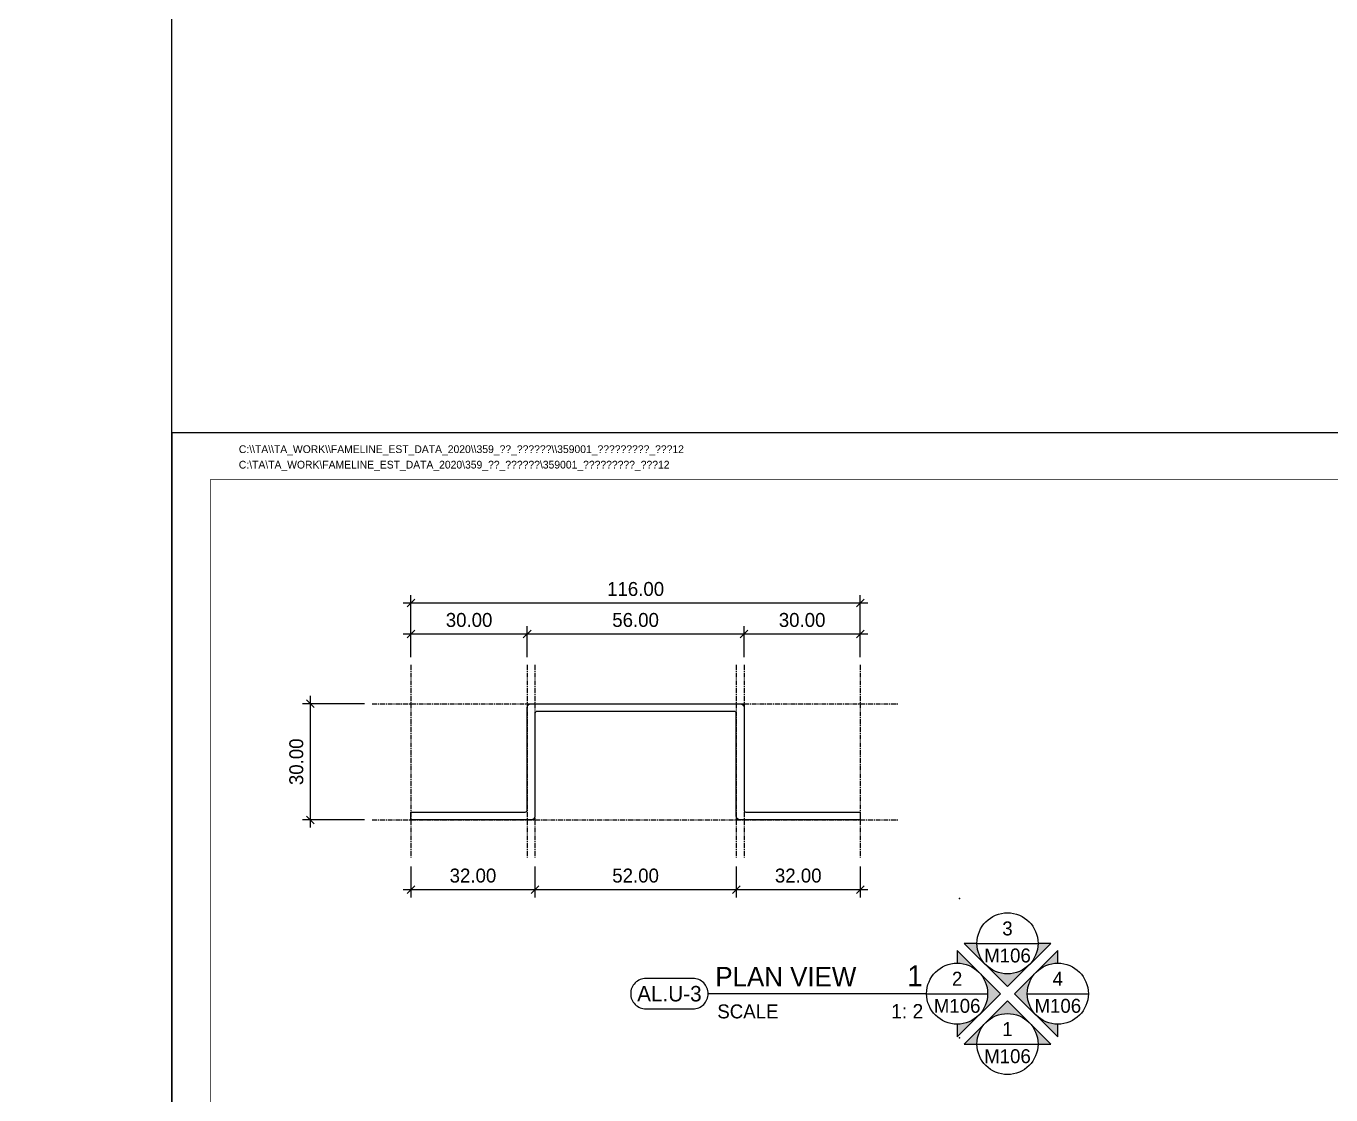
# Model space of a CAD drawing. Header units: millimetres. Extents: x -244126 to 368105, y -173968 to 259060.
# Drawn here: x -90633.8 to -90296.8, y 44488.8 to 44764.8 of the extents above; entities that cross this region are included whole.
import ezdxf
from ezdxf.enums import TextEntityAlignment as Align

# ---------------------------------------------------------------- set-up
doc = ezdxf.new("R2010")
doc.units = ezdxf.units.MM
doc.header["$MEASUREMENT"] = 0
for name, pattern in [('ACAD_ISO04W100', [30, 24, -3, 0, -3]), ('BORDER2', [22.225, 6.35, -3.175, 6.35, -3.175, 0, -3.175]), ('CENTER', [2, 1.25, -0.25, 0.25, -0.25]), ('TA_GL_000.00010', [0.000275, 0.0001, -2.5e-05, 2.5e-05, -2.5e-05, 0.0001]), ('TA_HL_003.00000', [19.5, 10.65, -8.85])]:
    doc.linetypes.add(name, pattern=pattern)
for name, color, linetype in [('000 - D I M', 6, 'Continuous'), ('000 - GRID', 8, 'CENTER'), ('000 - L I N E 0.1', 1, 'Continuous'), ('000 - SYMBOL CON', 1, 'Continuous'), ('000 - T E X T', 4, 'Continuous'), ('000 - TITLEBLOCK', 4, 'Continuous'), ('001 - ASCESSORIES', 1, 'Continuous'), ('A04_TUBE SERIES', 7, 'Continuous')]:
    doc.layers.add(name, color=color, linetype=linetype)
doc.styles.add('Cetury Gothic', font='GOTHIC.TTF')
doc.styles.add('CORDIA', font='cordia.shx')
doc.styles.add('MtXpl_BrowalliaUPC', font='BrowalliaUPC.ttf')
doc.styles.add('TA', font='Cordia New.ttf', dxfattribs={"height": 4.5})
doc.dimstyles.new('DIM E-E', dxfattribs={"dimscale": 2, "dimtxt": 0.18, "dimasz": 0.1, "dimexe": 0.1, "dimexo": 0.1, "dimgap": 0.09, "dimtad": 1, "dimtoh": 1, "dimzin": 0, "dimdsep": 46, "dimtxsty": 'CORDIA', "dimblk": 'OBLIQUE', "dimcen": 0.1, "dimdle": 0.1, "dimclrd": 40, "dimclre": 140, "dimclrt": 3, "dimadec": 0, "dimazin": 0, "dimtfac": 1, "dimtix": 1, "dimtmove": 2, "dimatfit": 3, "dimfxl": 1, "dimtolj": 1, "dimtzin": 0, "dimarcsym": 0})

# ---------------------------------------------------------------- blocks, each defined once
blk = doc.blocks.new('*U1674')
at = {"layer": '000 - TITLEBLOCK', "color": 250}
blk.add_lwpolyline([(0, 0), (1485, 0), (1485, 1050), (0, 1050)], close=True, dxfattribs=at)
at = {"color": 4, "style": 'TA'}
blk.add_attdef('PAPER_SIZE', text='', height=6.25, dxfattribs=at).set_placement((1421.5, 24.94), align=Align.MIDDLE_RIGHT)
blk.add_attdef('SCALE_SIZE', text='', height=6.25, dxfattribs=at).set_placement((1433.78, 25.07), align=Align.MIDDLE_LEFT)
at = {"layer": '000 - T E X T', "color": 250, "style": 'TA'}
for tag, height, p in [('SUPERLINK', 5, (43.16, 1039.41)), ('NAMEFILE', 5, (43.16, 1029.41)), ('SC', 100, (8.41, 938.03))]:
    blk.add_attdef(tag, text='', height=height, dxfattribs=at).set_placement(p, align=Align.MIDDLE_LEFT)
at = {"layer": '000 - T E X T', "color": 4, "style": 'TA'}
for tag, height, p in [('NAME_JOB_1', 5, (1309.16, 845.63)), ('NAME_JOB_2', 5, (1309.16, 834.72)), ('NAME_PROJECT_1', 7.5, (1234.52, 797.42)), ('NAME_PROJECT_2', 7.5, (1234.52, 778.92)), ('NAME_PROJECT_3', 7.5, (1234.52, 760.42)), ('CODE_VALUE_1', 4.75, (1302.87, 722.8)), ('CODE_VALUE_2', 4.75, (1302.87, 707.8)), ('PART_NAME_VALUE_1', 4.75, (1302.87, 689.69)), ('PART_NAME_VALUE_2', 4.75, (1302.87, 674.69)), ('PART_NAME_VALUE_3', 4.75, (1302.87, 659.69)), ('MATTERIAL_VALUE_1', 9, (1304.89, 642.26)), ('SPEC_VALUE', 9, (1304.89, 621.71)), ('THICKNESS_VALUE', 9, (1304.89, 601.32)), ('COATING_VALUE_1', 9, (1304.89, 581.25)), ('COATING_VALUE_2', 9, (1304.89, 561.18)), ('NAME_TITLE_1', 6, (1236.27, 194.04)), ('NAME_TITLE_2', 6, (1236.27, 177.39)), ('NAME_TITLE_3', 6, (1236.27, 160.74)), ('DRAWING_NO1', 6, (1236.53, 82.29)), ('DRAWING_NO2', 6, (1236.53, 62.29))]:
    blk.add_attdef(tag, text='', height=height, dxfattribs=at).set_placement(p, align=Align.MIDDLE_LEFT)
for tag, p in [('NAME_DAFT', (1383.53, 340.54)), ('NAME_CHECKED', (1383.53, 306.49)), ('NAME_DESIGNER', (1383.53, 273.03)), ('NAME_DESIGN_MGR', (1383.53, 237.79))]:
    blk.add_attdef(tag, text='', height=9, dxfattribs=at).set_placement(p, align=Align.MIDDLE_CENTER)
for tag, p, height in [('REV', (1383.82, 125.62), 9.38), ('NAME_REMARK', (138.21, 43.26), 10)]:
    blk.add_attdef(tag, p, '', height=height, dxfattribs=at)
at = {"layer": '000 - T E X T', "color": 4, "style": 'Cetury Gothic'}
for tag, p in [('SHEET_NO.', (1403.95, 84.99)), ('TOTAL_SHEET_NO.', (1402.41, 44.1))]:
    blk.add_attdef(tag, text='', height=9, dxfattribs=at).set_placement(p, align=Align.CENTER)
blk = doc.blocks.new('A$Cfd196da9')
at = {"color": 0, "linetype": 'ByBlock', "const_width": 0.1}
blk.add_lwpolyline([(-143.5, -98), (96.5, -98), (96.5, 99), (-143.5, 99)], close=True, dxfattribs=at)
blk = doc.blocks.new('*U1670')
at = {"layer": '000 - L I N E 0.1', "color": 21, "linetype": 'Continuous'}
blk.add_lwpolyline([(14.24, 420), (0, 420), (0, 405.76)], dxfattribs=at)
at = {"layer": '000 - TITLEBLOCK', "color": 250}
blk.add_lwpolyline([(0, 0), (594, 0), (594, 420), (0, 420)], close=True, dxfattribs=at)
at = {"layer": '000 - T E X T', "color": 3, "xscale": 2, "yscale": 2, "zscale": 2}
blk.add_blockref('A$Cfd196da9', (297, 210), dxfattribs=at)
at = {"color": 4, "style": 'TA'}
blk.add_attdef('PAPER_SIZE', text='', height=2.5, dxfattribs=at).set_placement((568.6, 9.97), align=Align.MIDDLE_RIGHT)
blk.add_attdef('SCALE_SIZE', text='', height=2.5, dxfattribs=at).set_placement((573.51, 10.03), align=Align.MIDDLE_LEFT)
at = {"layer": '000 - T E X T', "color": 250, "style": 'TA'}
for tag, height, p in [('SUPERLINK', 2, (17.26, 415.77)), ('NAMEFILE', 2, (17.26, 411.76)), ('SC', 40, (3.36, 375.21))]:
    blk.add_attdef(tag, text='', height=height, dxfattribs=at).set_placement(p, align=Align.MIDDLE_LEFT)
at = {"layer": '000 - T E X T', "color": 4, "style": 'TA'}
for tag, height, p in [('NAME_JOB_1', 2, (523.67, 338.25)), ('NAME_JOB_2', 2, (523.67, 333.89)), ('NAME_PROJECT_1', 3, (493.81, 318.97)), ('NAME_PROJECT_2', 3, (493.81, 311.57)), ('NAME_PROJECT_3', 3, (493.81, 304.17)), ('CODE_VALUE_1', 1.9, (521.15, 289.12)), ('CODE_VALUE_2', 1.9, (521.15, 283.12)), ('PART_NAME_VALUE_1', 1.9, (521.15, 275.87)), ('PART_NAME_VALUE_2', 1.9, (521.15, 269.87)), ('PART_NAME_VALUE_3', 1.9, (521.15, 263.87)), ('MATTERIAL_VALUE_1', 3.6, (521.96, 256.9)), ('SPEC_VALUE', 3.6, (521.96, 248.68)), ('THICKNESS_VALUE', 3.6, (521.96, 240.53)), ('COATING_VALUE_1', 3.6, (521.96, 232.5)), ('COATING_VALUE_2', 3.6, (521.96, 224.47)), ('NAME_TITLE_1', 2.4, (494.51, 77.62)), ('NAME_TITLE_2', 2.4, (494.51, 70.96)), ('NAME_TITLE_3', 2.4, (494.51, 64.3)), ('DRAWING_NO1', 2.4, (494.61, 32.92)), ('DRAWING_NO2', 2.4, (494.61, 24.91))]:
    blk.add_attdef(tag, text='', height=height, dxfattribs=at).set_placement(p, align=Align.MIDDLE_LEFT)
for tag, p in [('NAME_DAFT', (553.41, 136.22)), ('NAME_CHECKED', (553.41, 122.6)), ('NAME_DESIGNER', (553.41, 109.21)), ('NAME_DESIGN_MGR', (553.41, 95.12))]:
    blk.add_attdef(tag, text='', height=3.6, dxfattribs=at).set_placement(p, align=Align.MIDDLE_CENTER)
for tag, p, height in [('REV', (553.53, 50.25), 3.75), ('NAME_REMARK', (55.29, 17.3), 4)]:
    blk.add_attdef(tag, p, '', height=height, dxfattribs=at)
at = {"layer": '000 - T E X T', "color": 4, "style": 'Cetury Gothic'}
for tag, p in [('SHEET_NO.', (561.58, 34)), ('TOTAL_SHEET_NO.', (560.97, 17.64))]:
    blk.add_attdef(tag, text='', height=3.6, dxfattribs=at).set_placement(p, align=Align.CENTER)
blk = doc.blocks.new('*U441')
at = {"color": 3}
blk.add_point((0, -30), dxfattribs=at)
at = {"layer": '000 - GRID', "color": 0, "linetype": 'ByBlock'}
blk.add_line((0, 10), (0, -40), dxfattribs=at)
at = {"layer": '000 - GRID', "color": 0}
blk.add_point((0, 0), dxfattribs=at)
at = {"style": 'TA', "flags": 1}
blk.add_attdef('LOCATION', (6, 6), '', height=4.5, dxfattribs=at)
blk = doc.blocks.new('*U3364')
at = {"color": 3}
blk.add_point((0, -116), dxfattribs=at)
at = {"layer": '000 - GRID', "color": 0, "linetype": 'ByBlock'}
blk.add_line((0, 10), (0, -126), dxfattribs=at)
at = {"layer": '000 - GRID', "color": 0}
blk.add_point((0, 0), dxfattribs=at)
at = {"style": 'TA', "flags": 1}
blk.add_attdef('LOCATION', (6, 6), '', height=4.5, dxfattribs=at)
blk = doc.blocks.new('_Oblique')
at = {"color": 0, "linetype": 'ByBlock', "lineweight": -2}
blk.add_line((-0.5, -0.5), (0.5, 0.5), dxfattribs=at)
blk = doc.blocks.new('*D3361')
at = {"layer": 'A04_TUBE SERIES', "color": 140, "linetype": 'ACAD_ISO04W100', "lineweight": -2, "transparency": 16777216}
for p, q in [((-90534.39, 44601.84), (-90534.39, 44609.84)), ((-90504.39, 44601.84), (-90504.39, 44609.84))]:
    blk.add_line(p, q, dxfattribs=at)
at = {"layer": 'A04_TUBE SERIES', "color": 40, "lineweight": -2, "transparency": 16777216}
blk.add_line((-90536.39, 44607.84), (-90502.39, 44607.84), dxfattribs=at)
at = {"layer": 'Defpoints', "color": 0, "transparency": 16777216}
for p in [(-90504.39, 44607.84), (-90534.39, 44599.84), (-90504.39, 44599.84)]:
    blk.add_point(p, dxfattribs=at)
at = {"layer": 'A04_TUBE SERIES', "color": 40, "lineweight": -2, "transparency": 16777216, "xscale": 2, "yscale": 2, "zscale": 2, "rotation": 180}
blk.add_blockref('_Oblique', (-90534.39, 44607.84), dxfattribs=at)
at = {"layer": 'A04_TUBE SERIES', "color": 40, "lineweight": -2, "transparency": 16777216, "xscale": 2, "yscale": 2, "zscale": 2}
blk.add_blockref('_Oblique', (-90504.39, 44607.84), dxfattribs=at)
at = {"layer": 'A04_TUBE SERIES', "color": 3, "transparency": 16777216, "insert": (-90519.39, 44611.44), "char_height": 3.6, "attachment_point": 5, "style": 'CORDIA'}
blk.add_mtext('\\A1;30.00', dxfattribs=at)
blk = doc.blocks.new('*D3362')
at = {"layer": 'A04_TUBE SERIES', "color": 140, "linetype": 'ACAD_ISO04W100', "lineweight": -2, "transparency": 16777216}
for p, q in [((-90504.39, 44601.84), (-90504.39, 44609.84)), ((-90448.39, 44601.84), (-90448.39, 44609.84))]:
    blk.add_line(p, q, dxfattribs=at)
at = {"layer": 'A04_TUBE SERIES', "color": 40, "lineweight": -2, "transparency": 16777216}
blk.add_line((-90506.39, 44607.84), (-90446.39, 44607.84), dxfattribs=at)
at = {"layer": 'Defpoints', "color": 0, "transparency": 16777216}
for p in [(-90448.39, 44607.84), (-90504.39, 44599.84), (-90448.39, 44599.84)]:
    blk.add_point(p, dxfattribs=at)
at = {"layer": 'A04_TUBE SERIES', "color": 40, "lineweight": -2, "transparency": 16777216, "xscale": 2, "yscale": 2, "zscale": 2, "rotation": 180}
blk.add_blockref('_Oblique', (-90504.39, 44607.84), dxfattribs=at)
at = {"layer": 'A04_TUBE SERIES', "color": 40, "lineweight": -2, "transparency": 16777216, "xscale": 2, "yscale": 2, "zscale": 2}
blk.add_blockref('_Oblique', (-90448.39, 44607.84), dxfattribs=at)
at = {"layer": 'A04_TUBE SERIES', "color": 3, "transparency": 16777216, "insert": (-90476.39, 44611.44), "char_height": 3.6, "attachment_point": 5, "style": 'CORDIA'}
blk.add_mtext('\\A1;56.00', dxfattribs=at)
blk = doc.blocks.new('*D3363')
at = {"layer": 'A04_TUBE SERIES', "color": 140, "linetype": 'ACAD_ISO04W100', "lineweight": -2, "transparency": 16777216}
for p, q in [((-90448.39, 44601.84), (-90448.39, 44609.84)), ((-90418.39, 44601.84), (-90418.39, 44609.84))]:
    blk.add_line(p, q, dxfattribs=at)
at = {"layer": 'A04_TUBE SERIES', "color": 40, "lineweight": -2, "transparency": 16777216}
blk.add_line((-90450.39, 44607.84), (-90416.39, 44607.84), dxfattribs=at)
at = {"layer": 'Defpoints', "color": 0, "transparency": 16777216}
for p in [(-90418.39, 44607.84), (-90448.39, 44599.84), (-90418.39, 44599.84)]:
    blk.add_point(p, dxfattribs=at)
at = {"layer": 'A04_TUBE SERIES', "color": 40, "lineweight": -2, "transparency": 16777216, "xscale": 2, "yscale": 2, "zscale": 2, "rotation": 180}
blk.add_blockref('_Oblique', (-90448.39, 44607.84), dxfattribs=at)
at = {"layer": 'A04_TUBE SERIES', "color": 40, "lineweight": -2, "transparency": 16777216, "xscale": 2, "yscale": 2, "zscale": 2}
blk.add_blockref('_Oblique', (-90418.39, 44607.84), dxfattribs=at)
at = {"layer": 'A04_TUBE SERIES', "color": 3, "transparency": 16777216, "insert": (-90433.39, 44611.44), "char_height": 3.6, "attachment_point": 5, "style": 'CORDIA'}
blk.add_mtext('\\A1;30.00', dxfattribs=at)
blk = doc.blocks.new('*D3365')
at = {"layer": 'A04_TUBE SERIES', "color": 40, "lineweight": -2, "transparency": 16777216}
blk.add_line((-90536.39, 44615.84), (-90416.39, 44615.84), dxfattribs=at)
at = {"layer": 'A04_TUBE SERIES', "color": 140, "linetype": 'ACAD_ISO04W100', "lineweight": -2, "transparency": 16777216}
for p, q in [((-90534.39, 44601.84), (-90534.39, 44617.84)), ((-90418.39, 44601.84), (-90418.39, 44617.84))]:
    blk.add_line(p, q, dxfattribs=at)
at = {"layer": 'Defpoints', "color": 0, "transparency": 16777216}
for p in [(-90418.39, 44615.84), (-90534.39, 44599.84), (-90418.39, 44599.84)]:
    blk.add_point(p, dxfattribs=at)
at = {"layer": 'A04_TUBE SERIES', "color": 40, "lineweight": -2, "transparency": 16777216, "xscale": 2, "yscale": 2, "zscale": 2, "rotation": 180}
blk.add_blockref('_Oblique', (-90534.39, 44615.84), dxfattribs=at)
at = {"layer": 'A04_TUBE SERIES', "color": 40, "lineweight": -2, "transparency": 16777216, "xscale": 2, "yscale": 2, "zscale": 2}
blk.add_blockref('_Oblique', (-90418.39, 44615.84), dxfattribs=at)
at = {"layer": 'A04_TUBE SERIES', "color": 3, "transparency": 16777216, "insert": (-90476.39, 44619.44), "char_height": 3.6, "attachment_point": 5, "style": 'CORDIA'}
blk.add_mtext('\\A1;116.00', dxfattribs=at)
blk = doc.blocks.new('*D3366')
at = {"layer": 'A04_TUBE SERIES', "color": 40, "lineweight": -2, "transparency": 16777216}
blk.add_line((-90560.39, 44591.84), (-90560.39, 44557.84), dxfattribs=at)
at = {"layer": 'A04_TUBE SERIES', "color": 140, "linetype": 'ACAD_ISO04W100', "lineweight": -2, "transparency": 16777216}
for p, q in [((-90546.39, 44589.84), (-90562.39, 44589.84)), ((-90546.39, 44559.84), (-90562.39, 44559.84))]:
    blk.add_line(p, q, dxfattribs=at)
at = {"layer": 'Defpoints', "color": 0, "transparency": 16777216}
for p in [(-90544.39, 44589.84), (-90560.39, 44559.84), (-90544.39, 44559.84)]:
    blk.add_point(p, dxfattribs=at)
at = {"layer": 'A04_TUBE SERIES', "color": 40, "lineweight": -2, "transparency": 16777216, "xscale": 2, "yscale": 2, "zscale": 2}
for p, rotation in [((-90560.39, 44589.84), 90), ((-90560.39, 44559.84), 270)]:
    blk.add_blockref('_Oblique', p, dxfattribs=dict(at, rotation=rotation))
at = {"layer": 'A04_TUBE SERIES', "color": 3, "transparency": 16777216, "insert": (-90563.99, 44574.84), "char_height": 3.6, "attachment_point": 5, "rotation": 90, "style": 'CORDIA'}
blk.add_mtext('\\A1;30.00', dxfattribs=at)
blk = doc.blocks.new('*D3495')
at = {"layer": '000 - D I M', "color": 140, "linetype": 'ACAD_ISO04W100', "lineweight": -2, "transparency": 16777216}
for p, q in [((-90534.39, 44547.84), (-90534.39, 44539.84)), ((-90502.39, 44547.84), (-90502.39, 44539.84))]:
    blk.add_line(p, q, dxfattribs=at)
at = {"layer": '000 - D I M', "color": 40, "lineweight": -2, "transparency": 16777216}
blk.add_line((-90536.39, 44541.84), (-90500.39, 44541.84), dxfattribs=at)
at = {"layer": 'Defpoints', "color": 0, "transparency": 16777216}
for p in [(-90534.39, 44549.84), (-90502.39, 44549.84), (-90502.39, 44541.84)]:
    blk.add_point(p, dxfattribs=at)
at = {"layer": '000 - D I M', "color": 40, "lineweight": -2, "transparency": 16777216, "xscale": 2, "yscale": 2, "zscale": 2, "rotation": 180}
blk.add_blockref('_Oblique', (-90534.39, 44541.84), dxfattribs=at)
at = {"layer": '000 - D I M', "color": 40, "lineweight": -2, "transparency": 16777216, "xscale": 2, "yscale": 2, "zscale": 2}
blk.add_blockref('_Oblique', (-90502.39, 44541.84), dxfattribs=at)
at = {"layer": '000 - D I M', "color": 3, "transparency": 16777216, "insert": (-90518.39, 44545.44), "char_height": 3.6, "attachment_point": 5, "style": 'CORDIA'}
blk.add_mtext('\\A1;32.00', dxfattribs=at)
blk = doc.blocks.new('*D3496')
at = {"layer": '000 - D I M', "color": 140, "linetype": 'ACAD_ISO04W100', "lineweight": -2, "transparency": 16777216}
for p, q in [((-90502.39, 44547.84), (-90502.39, 44539.84)), ((-90450.39, 44547.84), (-90450.39, 44539.84))]:
    blk.add_line(p, q, dxfattribs=at)
at = {"layer": '000 - D I M', "color": 40, "lineweight": -2, "transparency": 16777216}
blk.add_line((-90504.39, 44541.84), (-90448.39, 44541.84), dxfattribs=at)
at = {"layer": 'Defpoints', "color": 0, "transparency": 16777216}
for p in [(-90502.39, 44549.84), (-90450.39, 44549.84), (-90450.39, 44541.84)]:
    blk.add_point(p, dxfattribs=at)
at = {"layer": '000 - D I M', "color": 40, "lineweight": -2, "transparency": 16777216, "xscale": 2, "yscale": 2, "zscale": 2, "rotation": 180}
blk.add_blockref('_Oblique', (-90502.39, 44541.84), dxfattribs=at)
at = {"layer": '000 - D I M', "color": 40, "lineweight": -2, "transparency": 16777216, "xscale": 2, "yscale": 2, "zscale": 2}
blk.add_blockref('_Oblique', (-90450.39, 44541.84), dxfattribs=at)
at = {"layer": '000 - D I M', "color": 3, "transparency": 16777216, "insert": (-90476.39, 44545.44), "char_height": 3.6, "attachment_point": 5, "style": 'CORDIA'}
blk.add_mtext('\\A1;52.00', dxfattribs=at)
blk = doc.blocks.new('*D3497')
at = {"layer": '000 - D I M', "color": 140, "linetype": 'ACAD_ISO04W100', "lineweight": -2, "transparency": 16777216}
for p, q in [((-90450.39, 44547.84), (-90450.39, 44539.84)), ((-90418.39, 44547.84), (-90418.39, 44539.84))]:
    blk.add_line(p, q, dxfattribs=at)
at = {"layer": '000 - D I M', "color": 40, "lineweight": -2, "transparency": 16777216}
blk.add_line((-90452.39, 44541.84), (-90416.39, 44541.84), dxfattribs=at)
at = {"layer": 'Defpoints', "color": 0, "transparency": 16777216}
for p in [(-90450.39, 44549.84), (-90418.39, 44549.84), (-90418.39, 44541.84)]:
    blk.add_point(p, dxfattribs=at)
at = {"layer": '000 - D I M', "color": 40, "lineweight": -2, "transparency": 16777216, "xscale": 2, "yscale": 2, "zscale": 2, "rotation": 180}
blk.add_blockref('_Oblique', (-90450.39, 44541.84), dxfattribs=at)
at = {"layer": '000 - D I M', "color": 40, "lineweight": -2, "transparency": 16777216, "xscale": 2, "yscale": 2, "zscale": 2}
blk.add_blockref('_Oblique', (-90418.39, 44541.84), dxfattribs=at)
at = {"layer": '000 - D I M', "color": 3, "transparency": 16777216, "insert": (-90434.39, 44545.44), "char_height": 3.6, "attachment_point": 5, "style": 'CORDIA'}
blk.add_mtext('\\A1;32.00', dxfattribs=at)
blk = doc.blocks.new('*U3514')
at = {"color": 4}
blk.add_line((-4.26, 5.7), (-32.47, 5.7), dxfattribs=at)
at = {"linetype": 'TA_GL_000.00010'}
blk.add_point((0, 18), dxfattribs=at)
for p in [(-4.26, 5.7), (0, 0)]:
    blk.add_point(p)
at = {"layer": '000 - SYMBOL CON', "color": 0, "linetype": 'ByBlock'}
blk.add_lwpolyline([(-40.51, 7.66, 0.414214), (-42.47, 5.7, 0.414214), (-40.51, 3.74), (-34.43, 3.74, 0.414214), (-32.47, 5.7, 0.414214), (-34.43, 7.66)], format="xyb", close=True, dxfattribs=at)
at = {"color": 4, "linetype": 'BORDER2', "style": 'Cetury Gothic'}
blk.add_text('SCALE', height=1.8, dxfattribs=at).set_placement((-31.28, 2.51))
at = {"color": 0, "style": 'TA'}
for tag, p in [('HEADING2', (-31.54, 10.65)), ('HEADING', (-31.54, 6.65))]:
    blk.add_attdef(tag, p, '', height=2.5, dxfattribs=at)
for tag, height, p in [('LO', 2.7, (-4.76, 6.65)), ('SC', 1.85, (-4.7, 2.51))]:
    blk.add_attdef(tag, text='', height=height, dxfattribs=at).set_placement(p, align=Align.RIGHT)
at = {"layer": '000 - T E X T', "color": 0, "style": 'MtXpl_BrowalliaUPC'}
blk.add_attdef('NO.CODE', text='', height=2, dxfattribs=at).set_placement((-37.47, 5.7), align=Align.MIDDLE_CENTER)
blk = doc.blocks.new('A$C2FD3211E')
h = blk.add_hatch(color=2)
h.paths.add_polyline_path([(2.01, 7.26, -0.198912), (2.84, 5.25), (4.02, 5.25)])
h.paths.add_polyline_path([(-2.01, 7.26), (-4.02, 5.25), (-2.84, 5.25, -0.198912)])
h.paths.add_polyline_path([(0, 9.27), (-2.01, 7.26, -0.198912), (0, 8.09, -0.198912), (2.01, 7.26)])
at = {"color": 2}
blk.add_lwpolyline([(2.84, 5.25), (4.02, 5.25), (0, 9.27), (-4.02, 5.25), (-2.84, 5.25)], dxfattribs=at)
blk = doc.blocks.new('A$C66cdf1b7')
at = {"color": 2}
for p, q in [((-3.94, 6.5), (3.94, 6.5)), ((-10.44, 0), (-2.56, 0)), ((2.56, 0), (10.44, 0)), ((-3.94, -6.5), (3.94, -6.5))]:
    blk.add_line(p, q, dxfattribs=at)
for centre in [(0, 6.5), (0, 6.5), (-6.5, 0), (-6.5, 0), (6.5, 0), (6.5, 0), (0, -6.5), (0, -6.5)]:
    blk.add_circle(centre, 3.94, dxfattribs=at)
at = {"color": 3, "xscale": 1.387206065883648, "yscale": 1.387206065883648, "zscale": 1.387206065883648}
for p, rotation in [((-13.78, 0), 270), ((0, 13.78), 180), ((13.78, 0), 89.99999999999997)]:
    blk.add_blockref('A$C2FD3211E', p, dxfattribs=dict(at, rotation=rotation))
blk.add_blockref('A$C2FD3211E', (0, -13.78), dxfattribs=at)
at = {"color": 0, "style": 'Cetury Gothic'}
for tag, p in [('ELE3', (0, 8.42)), ('ELE3_DRAWING', (0, 4.93)), ('ELE2', (-6.5, 1.93)), ('ELE4', (6.5, 1.93)), ('ELE2_DRAWING', (-6.5, -1.57)), ('ELE4_DRAWING', (6.5, -1.57)), ('ELE1', (0, -4.57)), ('ELE1_DRAWING', (0, -8.07))]:
    blk.add_attdef(tag, text='', height=1.8, dxfattribs=at).set_placement(p, align=Align.MIDDLE_CENTER)

msp = doc.modelspace()

# ---------------------------------------------------------------- linework, layer by layer
at = {"layer": '001 - ASCESSORIES'}
msp.add_lwpolyline([(-90418.39214, 44559.8394), (-90449.39214, 44559.8394, -0.414213562), (-90450.39214, 44560.8394), (-90450.39214, 44587.3394, 0.414213562), (-90450.89214, 44587.8394), (-90501.89214, 44587.8394, 0.414213562), (-90502.39214, 44587.3394), (-90502.39214, 44560.8394, -0.414213562), (-90503.39214, 44559.8394), (-90534.39214, 44559.8394), (-90534.39214, 44561.8394), (-90504.89214, 44561.8394, 0.414213562), (-90504.39214, 44562.3394), (-90504.39214, 44588.8394, -0.414213562), (-90503.39214, 44589.8394), (-90449.39214, 44589.8394, -0.414213562), (-90448.39214, 44588.8394), (-90448.39214, 44562.3394, 0.414213562), (-90447.89214, 44561.8394), (-90418.39214, 44561.8394)], format="xyb", close=True, dxfattribs=at)

# ---------------------------------------------------------------- block references
at = {"color": 2, "linetype": 'TA_HL_003.00000'}
msp.add_blockref('*U1674', (-92081.11001, 44239.78993), dxfattribs=at)
ref = msp.add_blockref('*U1670', (-90596.11001, 44239.78993), dxfattribs=at)
ref.add_attrib('SUPERLINK', 'C:\\\\TA\\\\TA_WORK\\\\FAMELINE_EST_DATA_2020\\\\359_พอ_สถาปัตย์\\\\359001_คลีนิกเอกมัย_ซอย12', dxfattribs={"layer": '000 - T E X T', "color": 250, "height": 2, "style": 'TA'}).set_placement((-90578.84537, 44655.55527), align=Align.MIDDLE_LEFT)
ref.add_attrib('NAMEFILE', 'C:\\TA\\TA_WORK\\FAMELINE_EST_DATA_2020\\359_พอ_สถาปัตย์\\359001_คลีนิกเอกมัย_ซอย12', dxfattribs={"layer": '000 - T E X T', "color": 250, "height": 2, "style": 'TA'}).set_placement((-90578.84537, 44651.55483), align=Align.MIDDLE_LEFT)
at = {"layer": '000 - GRID'}
for p in [(-90534.39214, 44589.8394), (-90504.39214, 44589.8394), (-90502.39214, 44589.8394), (-90450.39214, 44589.8394), (-90448.39214, 44589.8394), (-90418.39214, 44589.8394)]:
    msp.add_blockref('*U441', p, dxfattribs=at)
at = {"layer": '000 - GRID', "rotation": 90}
for p in [(-90534.39214, 44589.8394), (-90534.39214, 44559.8394)]:
    msp.add_blockref('*U3364', p, dxfattribs=at)
at = {"layer": '000 - T E X T', "xscale": 2, "yscale": 2, "zscale": 2}
for name, p, values in [('*U3514', (-90392.72447, 44503.56714), {'NO.CODE': 'AL.U-3', 'HEADING': 'PLAN VIEW', 'LO': '1', 'SC': '1: 2'}), ('A$C66cdf1b7', (-90380.35822, 44514.9662), {'ELE1': '1', 'ELE2': '2', 'ELE3': '3', 'ELE4': '4', 'ELE1_DRAWING': 'M106', 'ELE2_DRAWING': 'M106', 'ELE3_DRAWING': 'M106', 'ELE4_DRAWING': 'M106'})]:
    msp.add_blockref(name, p, dxfattribs=at).add_auto_attribs(values)

# ---------------------------------------------------------------- dimensions: what is measured, and where the dimension line sits
at = {"layer": '000 - D I M', "color": 3}
for base, p1, p2, picture, middle in [((-90502.39214, 44541.8394), (-90534.39214, 44549.8394), (-90502.39214, 44549.8394), '*D3495', (-90518.39214, 44545.4394)), ((-90450.39214, 44541.8394), (-90502.39214, 44549.8394), (-90450.39214, 44549.8394), '*D3496', (-90476.39214, 44545.4394)), ((-90418.39214, 44541.8394), (-90450.39214, 44549.8394), (-90418.39214, 44549.8394), '*D3497', (-90434.39214, 44545.4394))]:
    dim = msp.add_linear_dim(base=base, p1=p1, p2=p2, dimstyle='DIM E-E', override={"dimscale": 20}, dxfattribs=at)
    dim.commit()
    dim.dimension.update_dxf_attribs({"geometry": picture, "text_midpoint": middle})
at = {"layer": 'A04_TUBE SERIES', "color": 3}
for base, p1, p2, picture, middle in [((-90418.39214, 44615.8394), (-90534.39214, 44599.8394), (-90418.39214, 44599.8394), '*D3365', (-90476.39214, 44619.4394)), ((-90504.39214, 44607.8394), (-90534.39214, 44599.8394), (-90504.39214, 44599.8394), '*D3361', (-90519.39214, 44611.4394)), ((-90448.39214, 44607.8394), (-90504.39214, 44599.8394), (-90448.39214, 44599.8394), '*D3362', (-90476.39214, 44611.4394)), ((-90418.39214, 44607.8394), (-90448.39214, 44599.8394), (-90418.39214, 44599.8394), '*D3363', (-90433.39214, 44611.4394))]:
    dim = msp.add_linear_dim(base=base, p1=p1, p2=p2, dimstyle='DIM E-E', override={"dimscale": 20}, dxfattribs=at)
    dim.commit()
    dim.dimension.update_dxf_attribs({"geometry": picture, "text_midpoint": middle})
dim = msp.add_linear_dim(base=(-90560.39214, 44559.8394), p1=(-90544.39214, 44589.8394), p2=(-90544.39214, 44559.8394), angle=90, dimstyle='DIM E-E', override={"dimscale": 20}, dxfattribs=at)
dim.commit()
dim.dimension.update_dxf_attribs({"geometry": '*D3366', "text_midpoint": (-90563.99214, 44574.8394)})

doc.saveas('drawing.dxf')
